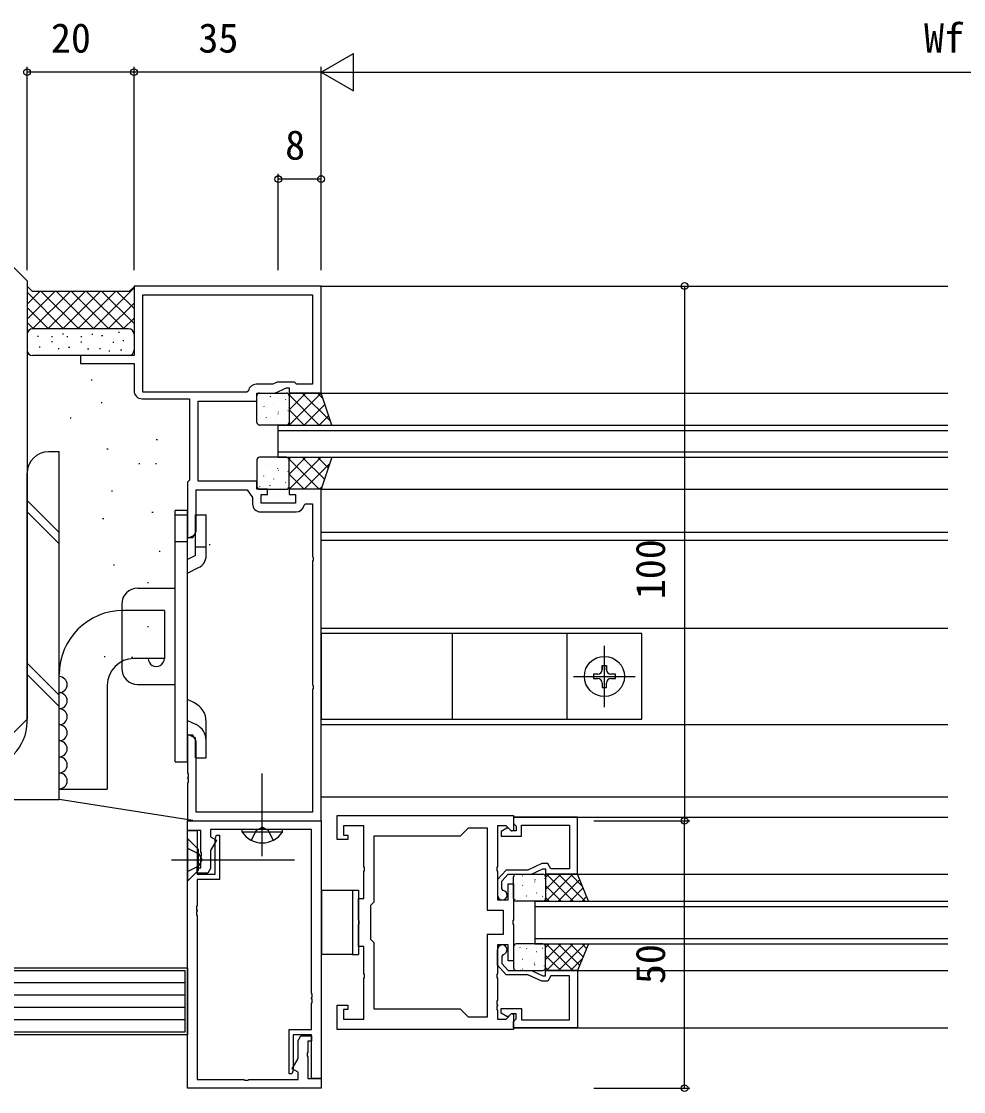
# Model space of a CAD drawing. Units: millimetres, scale not verified. Extents: x -437 to 438, y -681 to 679.
# Drawn here: x -330.3 to -154, y -547.8 to -347.7 of the extents above; entities that cross this region are included whole.
import ezdxf
from ezdxf.enums import TextEntityAlignment as Align

# ---------------------------------------------------------------- set-up
doc = ezdxf.new("R2010")
doc.units = ezdxf.units.MM
doc.header["$LTSCALE"] = 4
for name, color, linetype in [('0-2_YKK_11', 7, 'Continuous'), ('0-3_YKK_12', 2, 'Continuous'), ('0-4_YKK_13', 4, 'Continuous'), ('0-5_YKK_D', 6, 'Continuous'), ('0-7_YSS_K', 3, 'Continuous'), ('0-8_YSS_KE', 3, 'Continuous')]:
    doc.layers.add(name, color=color, linetype=linetype)
doc.styles.add('ＭＳ ゴシック', font='')
doc.styles.get('ＭＳ ゴシック').set_extended_font_data('MS Gothic')

msp = doc.modelspace()

# ---------------------------------------------------------------- linework, layer by layer
at = {"layer": '0-2_YKK_11'}
for p, q in [((-285.52, -439.43), (-278.86, -439.43)), ((-299.19, -497.2), (-274.19, -497.2)), ((-274.19, -547.2), (-299.19, -547.2))]:
    msp.add_line(p, q, dxfattribs=at)
for points in [[(-274.19, -497.2), (-274.19, -435.2), (-280.19, -435.2), (-280.19, -436.2), (-278.99, -436.2), (-278.99, -437.8), (-285.39, -437.8), (-285.39, -436.2), (-284.19, -436.2), (-284.19, -435.2), (-286.19, -435.2), (-286.19, -433.7), (-297.19, -433.7), (-297.19, -418.7), (-286.19, -418.7), (-286.19, -417.2), (-282.835, -417.2), (-280.69, -416.2), (-280.19, -416.2), (-280.19, -417.2), (-274.19, -417.2), (-274.19, -397.2), (-309.19, -397.2), (-309.19, -410.2), (-319.19, -410.2), (-319.19, -411.7), (-309.19, -411.7), (-309.19, -416.77)], [(-307.56, -398.83), (-275.82, -398.83), (-275.82, -415.57), (-278.82, -415.57), (-279.19, -415.2), (-282.403, -415.2), (-283.196, -415.57), (-286.32, -415.57)], [(-287.799, -416.82), (-288.095, -417.07), (-307.56, -417.07), (-307.56, -398.83)], [(-307.69, -418.27), (-298.82, -418.27), (-298.82, -433.502), (-299.005, -433.701), (-299.19, -433.9), (-299.19, -444.2), (-298.19, -444.2), (-297.56, -443.109), (-297.56, -435.33), (-287.99, -435.33), (-287.02, -436.716), (-287.02, -437.93)], [(-277.377, -438.155), (-277.081, -437.9), (-275.82, -437.9), (-275.82, -447.742), (-275.7, -447.925), (-275.7, -448.475), (-275.82, -448.659), (-275.82, -471.742), (-275.7, -471.925), (-275.7, -472.475), (-275.82, -472.659), (-275.82, -495.57), (-297.56, -495.57), (-297.56, -482.292), (-298.19, -481.2), (-299.19, -481.2), (-299.19, -488.242), (-299.07, -488.425), (-299.07, -488.975), (-299.19, -489.159), (-299.19, -489.242), (-299.07, -489.425), (-299.07, -489.975), (-299.19, -490.159), (-299.19, -497.2), (-274.19, -497.2)], [(-238.19, -536.2), (-271.19, -536.2), (-271.19, -531.7), (-269.19, -531.7), (-269.19, -532.5), (-269.99, -532.5), (-269.99, -534.27), (-266.19, -534.27), (-266.19, -526.659), (-266.07, -526.475), (-266.07, -525.925), (-266.19, -525.742), (-266.19, -520.7), (-267.19, -520.7), (-267.19, -516.659), (-267.07, -516.475), (-267.07, -515.925), (-267.19, -515.742), (-267.19, -511.7), (-266.19, -511.7), (-266.19, -506.659), (-266.07, -506.475), (-266.07, -505.925), (-266.19, -505.742), (-266.19, -498.13), (-269.99, -498.13), (-269.99, -499.9), (-269.19, -499.9), (-269.19, -500.7), (-271.19, -500.7), (-271.19, -496.2), (-238.19, -496.2), (-238.19, -499.001), (-238.561, -499.154), (-239.585, -498.13), (-241.19, -498.13), (-241.19, -505.742), (-241.31, -505.925), (-241.31, -506.475), (-241.19, -506.659)], [(-274.19, -497.2), (-274.19, -545.4), (-275.99, -545.4), (-275.99, -537.2), (-279.39, -537.2), (-279.39, -543.581), (-279.329, -543.726), (-279.64, -544.5), (-280.19, -544.5), (-280.19, -536.2), (-275.99, -536.2), (-275.99, -531.359), (-275.87, -531.175), (-275.87, -530.625), (-275.99, -530.442), (-275.99, -530.359), (-275.87, -530.175), (-275.87, -529.625), (-275.99, -529.442), (-275.99, -498.83), (-284.732, -498.83), (-284.915, -498.71), (-285.465, -498.71), (-285.649, -498.83), (-294.89, -498.83), (-294.89, -500.2), (-293.781, -500.841), (-294.89, -502.763), (-294.89, -506.134), (-295.39, -507), (-297.39, -507), (-297.39, -506), (-296.69, -506), (-296.69, -503.959), (-296.57, -503.775), (-296.57, -503.225), (-296.69, -503.042), (-296.69, -499), (-299.19, -499), (-299.19, -497.2)], [(-226.19, -496.5), (-238.19, -496.5), (-238.19, -497.7), (-237.89, -498), (-237.69, -498.2), (-237.69, -499.1), (-238.64, -499.1), (-239.14, -498.6), (-239.451, -498.6), (-240.49, -499.2), (-240.49, -500.1), (-236.69, -500.1), (-236.69, -498), (-227.69, -498), (-227.69, -506.2), (-231.19, -506.2), (-231.768, -505.2), (-232.912, -505.2), (-235.485, -506.4), (-239.541, -506.4), (-241.19, -508.188), (-241.19, -511.1)], [(-240.14, -510.213), (-240.39, -509.917), (-240.39, -508.5), (-239.19, -507.2), (-234.835, -507.2), (-232.69, -506.2), (-232.19, -506.2), (-232.19, -507.2), (-226.19, -507.2), (-226.19, -496.5)], [(-299.19, -547.2), (-299.19, -499), (-297.39, -499), (-297.39, -507.2), (-293.99, -507.2), (-293.99, -500.819), (-294.052, -500.675), (-293.74, -499.9), (-293.19, -499.9), (-293.19, -508.2), (-297.39, -508.2), (-297.39, -513.042), (-297.51, -513.225), (-297.51, -513.775), (-297.39, -513.959), (-297.39, -514.042), (-297.51, -514.225), (-297.51, -514.775), (-297.39, -514.959), (-297.39, -545.57), (-288.649, -545.57), (-288.465, -545.69), (-287.915, -545.69), (-287.732, -545.57), (-278.49, -545.57), (-278.49, -544.2), (-279.6, -543.56), (-278.49, -541.637), (-278.49, -538.266), (-277.99, -537.4), (-275.99, -537.4), (-275.99, -538.4), (-276.69, -538.4), (-276.69, -540.442), (-276.81, -540.625), (-276.81, -541.175), (-276.69, -541.359), (-276.69, -545.4), (-274.19, -545.4), (-274.19, -547.2)], [(-241.19, -506.659), (-241.19, -512), (-239.19, -512), (-239.19, -509), (-238.19, -509), (-238.19, -515.742), (-238.31, -515.925), (-238.31, -516.475), (-238.19, -516.659), (-238.19, -523.4), (-239.19, -523.4), (-239.19, -520.4), (-241.19, -520.4), (-241.19, -525.742), (-241.31, -525.925), (-241.31, -526.475), (-241.19, -526.659), (-241.19, -530.742), (-241.31, -530.925), (-241.31, -531.475), (-241.19, -531.659), (-241.19, -531.742), (-241.31, -531.925), (-241.31, -532.475), (-241.19, -532.659), (-241.19, -534.27), (-239.585, -534.27), (-238.561, -533.247), (-238.19, -533.4), (-238.19, -536.2)], [(-226.19, -535.9), (-238.19, -535.9), (-238.19, -534.7), (-237.89, -534.4), (-237.69, -534.2), (-237.69, -533.3), (-238.64, -533.3), (-239.14, -533.8), (-239.451, -533.8), (-240.49, -533.2), (-240.49, -532.3), (-236.69, -532.3), (-236.69, -534.4), (-227.69, -534.4), (-227.69, -526.2), (-231.19, -526.2), (-231.768, -527.2), (-232.912, -527.2), (-235.485, -526), (-239.541, -526), (-241.19, -524.213), (-241.19, -521.3)], [(-240.14, -522.188), (-240.39, -522.484), (-240.39, -523.9), (-239.19, -525.2), (-234.835, -525.2), (-232.69, -526.2), (-232.19, -526.2), (-232.19, -525.2), (-226.19, -525.2), (-226.19, -535.9)]]:
    msp.add_lwpolyline(points, dxfattribs=at)
msp.add_lwpolyline([(-248.12, -532.4), (-264.26, -532.4), (-264.26, -520.03), (-264.89, -519.4), (-264.89, -513), (-264.26, -512.37), (-264.26, -500), (-248.12, -500), (-246.62, -498.5), (-243.12, -498.5), (-243.12, -513.93), (-240.12, -513.93), (-240.12, -518.47), (-243.12, -518.47), (-243.12, -533.9), (-246.62, -533.9)], close=True, dxfattribs=at)
for centre, radius, start, end in [((-286.32, -417.07), 1.5, 90.00001, 170.40592), ((-307.69, -416.77), 1.5, 180.00001, 269.99999), ((-285.52, -437.93), 1.5, 180.00001, 269.99999), ((-278.86, -437.93), 1.5, 270, 351.37307), ((-240.29, -511.1), 0.9, 180, 80.40594), ((-240.29, -521.3), 0.9, 279.59406, 180)]:
    msp.add_arc(centre, radius, start, end, dxfattribs=at)
at = {"layer": '0-3_YKK_12'}
for p, q in [((-274.19, -397.2), (-156.94, -397.2)), ((-274.19, -417.2), (-156.94, -417.2)), ((-282.19, -429.2), (-282.19, -423.2)), ((-282.19, -423.2), (-156.94, -423.2)), ((-282.19, -424.2), (-156.94, -424.2)), ((-282.19, -428.2), (-156.94, -428.2)), ((-282.19, -429.2), (-156.94, -429.2)), ((-274.19, -435.2), (-156.94, -435.2)), ((-274.19, -443.2), (-156.94, -443.2)), ((-274.19, -444.7), (-156.94, -444.7)), ((-274.19, -461.2), (-156.94, -461.2)), ((-274.19, -479.2), (-156.94, -479.2)), ((-274.19, -492.7), (-156.94, -492.7)), ((-238.19, -496.5), (-156.94, -496.5)), ((-226.19, -507.2), (-156.94, -507.2)), ((-234.19, -512.2), (-234.19, -520.2)), ((-234.19, -512.2), (-156.94, -512.2)), ((-234.19, -513.2), (-156.94, -513.2)), ((-234.19, -519.2), (-156.94, -519.2)), ((-234.19, -520.2), (-156.94, -520.2)), ((-226.19, -525.2), (-156.94, -525.2)), ((-238.19, -535.9), (-156.94, -535.9))]:
    msp.add_line(p, q, dxfattribs=at)
at = {"layer": '0-4_YKK_13'}
for p, q in [((-286.19, -422.7), (-286.19, -417.7)), ((-285.69, -417.2), (-280.69, -417.2)), ((-285.627, -417.645), (-285.651, -417.688)), ((-283.682, -417.837), (-283.77, -417.883)), ((-282.268, -418.008), (-282.275, -418.015)), ((-280.19, -417.544), (-279.847, -417.2)), ((-280.19, -420.372), (-277.019, -417.2)), ((-280.19, -423.2), (-274.19, -417.2)), ((-274.534, -423.2), (-280.19, -417.544)), ((-280.19, -417.7), (-280.19, -422.7)), ((-272.433, -422.473), (-277.705, -417.2)), ((-273.847, -418.23), (-274.877, -417.2)), ((-284.892, -419.669), (-284.916, -419.713)), ((-284.473, -419.983), (-284.48, -419.99)), ((-283.003, -419.078), (-283.027, -419.122)), ((-280.811, -418.435), (-280.835, -418.479)), ((-280.285, -419.828), (-280.293, -419.834)), ((-277.362, -423.2), (-273.483, -419.322)), ((-284.46, -421.746), (-284.484, -421.79)), ((-282.453, -421.769), (-282.46, -421.776)), ((-282.269, -421.103), (-282.292, -421.147)), ((-282.157, -420.726), (-282.246, -420.773)), ((-280.379, -420.512), (-280.403, -420.555)), ((-277.362, -423.2), (-280.19, -420.372)), ((-274.534, -423.2), (-272.776, -421.443)), ((-280.69, -423.2), (-285.69, -423.2)), ((-281.836, -423.179), (-281.848, -423.2)), ((-286.19, -429.7), (-286.19, -434.7)), ((-280.69, -429.2), (-285.69, -429.2)), ((-281.836, -429.221), (-281.848, -429.2)), ((-280.19, -429.544), (-279.847, -429.2)), ((-280.19, -432.372), (-277.019, -429.2)), ((-280.19, -435.2), (-274.19, -429.2)), ((-274.534, -435.2), (-280.19, -429.544)), ((-280.19, -434.7), (-280.19, -429.7)), ((-273.569, -433.336), (-277.705, -429.2)), ((-272.862, -431.215), (-274.877, -429.2)), ((-284.46, -430.655), (-284.484, -430.611)), ((-282.453, -430.632), (-282.46, -430.625)), ((-282.269, -431.298), (-282.292, -431.254)), ((-282.157, -431.675), (-282.246, -431.628)), ((-280.379, -431.889), (-280.403, -431.845)), ((-277.362, -435.2), (-272.605, -430.443)), ((-284.892, -432.731), (-284.916, -432.688)), ((-284.473, -432.418), (-284.48, -432.411)), ((-283.003, -433.323), (-283.027, -433.279)), ((-280.811, -433.966), (-280.835, -433.922)), ((-280.285, -432.573), (-280.293, -432.567)), ((-277.362, -435.2), (-280.19, -432.372)), ((-285.69, -435.2), (-280.69, -435.2)), ((-285.627, -434.756), (-285.651, -434.712)), ((-283.682, -434.564), (-283.77, -434.518)), ((-282.268, -434.393), (-282.275, -434.386)), ((-274.534, -435.2), (-274.019, -434.686)), ((-301.49, -486.2), (-301.49, -439.2)), ((-299.19, -439.2), (-301.49, -439.2)), ((-301.49, -439.95), (-299.19, -439.95)), ((-299.19, -486.2), (-299.19, -439.2)), ((-295.69, -447.605), (-295.69, -439.95)), ((-297.69, -443.7), (-299.19, -444.425)), ((-301.49, -444.949), (-299.19, -444.949)), ((-297.69, -445.95), (-295.69, -445.95)), ((-297.69, -447.586), (-299.19, -448.31)), ((-299.19, -450.864), (-297.103, -449.856)), ((-308.49, -453.7), (-301.49, -453.7)), ((-311.49, -456.7), (-311.49, -468.7)), ((-249.69, -462.2), (-249.69, -478.2)), ((-228.19, -462.2), (-228.19, -478.2)), ((-221.19, -475.95), (-221.19, -464.45)), ((-221.6, -468.15), (-221.6, -468.97)), ((-220.78, -468.97), (-220.78, -468.15)), ((-226.94, -470.2), (-215.44, -470.2)), ((-308.49, -471.7), (-301.49, -471.7)), ((-219.96, -470.61), (-219.14, -470.61)), ((-297.887, -475.166), (-299.19, -474.537)), ((-299.19, -478.422), (-297.556, -479.211)), ((-295.69, -485.45), (-295.69, -478.666)), ((-299.19, -480.976), (-297.69, -481.7)), ((-297.69, -485.45), (-297.69, -481.7)), ((-301.49, -486.2), (-299.19, -486.2)), ((-297.69, -485.45), (-295.69, -485.45)), ((-285.19, -503.83), (-285.19, -488.33)), ((-281.44, -498.83), (-288.94, -498.83)), ((-281.44, -499.339), (-281.44, -498.83)), ((-299.19, -500.5), (-299.19, -508.5)), ((-297.19, -502.5), (-297.19, -506.5)), ((-302.19, -504.5), (-279.19, -504.501)), ((-299.19, -508.5), (-297.19, -506.5)), ((-238.19, -511.7), (-238.19, -507.7)), ((-237.69, -507.2), (-232.69, -507.2)), ((-236.909, -507.2), (-236.916, -507.213)), ((-236.473, -507.483), (-236.48, -507.49)), ((-234.157, -508.226), (-234.246, -508.273)), ((-232.379, -508.012), (-232.403, -508.055)), ((-229.356, -507.2), (-232.19, -510.035)), ((-231.601, -507.2), (-232.19, -507.79)), ((-232.19, -507.7), (-232.19, -511.7)), ((-227.111, -507.2), (-232.111, -512.2)), ((-227.034, -512.2), (-232.034, -507.2)), ((-225.812, -508.146), (-229.866, -512.2)), ((-224.789, -512.2), (-229.789, -507.2)), ((-225.288, -509.456), (-227.543, -507.2)), ((-268.33, -510.2), (-267.19, -510.2)), ((-267.19, -510.2), (-267.19, -522.2)), ((-236.46, -509.246), (-236.484, -509.29)), ((-234.453, -509.269), (-234.46, -509.276)), ((-234.269, -508.603), (-234.292, -508.647)), ((-229.279, -512.2), (-232.19, -509.289)), ((-225.17, -509.75), (-227.621, -512.2)), ((-237.918, -511.914), (-237.942, -511.958)), ((-232.69, -512.2), (-237.69, -512.2)), ((-236.918, -511.478), (-236.926, -511.484)), ((-235.726, -511.271), (-235.75, -511.315)), ((-233.836, -510.679), (-233.86, -510.723)), ((-232.731, -511.322), (-232.738, -511.329)), ((-231.524, -512.2), (-232.19, -511.534)), ((-224.529, -511.354), (-225.376, -512.2)), ((-232.69, -520.2), (-237.69, -520.2)), ((-229.279, -520.2), (-232.19, -523.112)), ((-231.524, -520.2), (-232.19, -520.867)), ((-227.111, -525.2), (-232.111, -520.2)), ((-227.034, -520.2), (-232.034, -525.2)), ((-225.812, -524.254), (-229.866, -520.2)), ((-224.789, -520.2), (-229.789, -525.2)), ((-225.17, -522.651), (-227.621, -520.2)), ((-224.529, -521.047), (-225.376, -520.2)), ((-268.33, -522.2), (-267.19, -522.2)), ((-238.19, -520.7), (-238.19, -524.7)), ((-237.918, -520.487), (-237.942, -520.443)), ((-236.918, -520.923), (-236.926, -520.917)), ((-235.726, -521.13), (-235.75, -521.086)), ((-233.836, -521.721), (-233.86, -521.678)), ((-232.731, -521.079), (-232.738, -521.072)), ((-232.19, -524.7), (-232.19, -520.7)), ((-236.46, -523.155), (-236.484, -523.111)), ((-234.453, -523.132), (-234.46, -523.125)), ((-234.269, -523.798), (-234.292, -523.754)), ((-234.157, -524.175), (-234.246, -524.128)), ((-229.356, -525.2), (-232.19, -522.366)), ((-225.288, -522.945), (-227.543, -525.2)), ((-237.69, -525.2), (-232.69, -525.2)), ((-236.909, -525.2), (-236.916, -525.188)), ((-236.473, -524.918), (-236.48, -524.911)), ((-232.379, -524.389), (-232.403, -524.345)), ((-231.601, -525.2), (-232.19, -524.611))]:
    msp.add_line(p, q, dxfattribs=at)
for points in [[(-272.19, -423.2), (-274.19, -417.2), (-280.19, -417.2), (-280.19, -423.2)], [(-272.19, -429.2), (-274.19, -435.2), (-280.19, -435.2), (-280.19, -429.2)], [(-274.19, -478.2), (-214.19, -478.2), (-214.19, -462.2), (-274.19, -462.2)], [(-224.19, -512.2), (-226.19, -507.2), (-232.19, -507.2), (-232.19, -512.2)], [(-274.03, -522.2), (-274.03, -510.2), (-268.33, -510.2), (-268.33, -522.2)], [(-224.19, -520.2), (-226.19, -525.2), (-232.19, -525.2), (-232.19, -520.2)]]:
    msp.add_lwpolyline(points, close=True, dxfattribs=at)
for points in [[(-297.69, -447.586), (-297.69, -439.95), (-295.69, -439.95)], [(-221.6, -468.97), (-221.6, -468.15), (-220.78, -468.15), (-220.78, -468.97)], [(-222.42, -469.79), (-223.24, -469.79), (-223.24, -470.61), (-222.42, -470.61)], [(-219.14, -470.61), (-219.14, -469.79), (-219.96, -469.79)], [(-221.6, -471.43), (-221.6, -472.25), (-220.78, -472.25), (-220.78, -471.43)], [(-281.44, -499.339), (-288.94, -499.339), (-288.94, -498.83)], [(-287.24, -500.84), (-286.335, -498.984), (-285.19, -498.375)], [(-283.14, -500.84), (-284.045, -498.984), (-285.19, -498.375)], [(-299.19, -500.5), (-297.19, -502.5), (-297.19, -506.5)], [(-299.19, -502.3), (-297.038, -503.35), (-296.426, -504.5)], [(-299.19, -506.7), (-297.038, -505.65), (-296.426, -504.5)]]:
    msp.add_lwpolyline(points, dxfattribs=at)
msp.add_circle((-221.19, -470.2), 3.75, dxfattribs=at)
for centre, radius, start, end in [((-285.69, -417.7), 0.5, 90, 180), ((-280.69, -417.7), 0.5, 0, 90), ((-285.69, -422.7), 0.5, 180, 270), ((-280.69, -422.7), 0.5, 270, 0), ((-285.69, -429.7), 0.5, 90, 180), ((-280.69, -429.7), 0.5, 0, 90), ((-285.69, -434.7), 0.5, 180, 270), ((-280.69, -434.7), 0.5, 270, 0), ((-298.19, -447.605), 2.5, 295.76926, 0), ((-308.49, -456.7), 3, 90, 180), ((-308.49, -468.7), 3, 180, 270), ((-222.42, -468.97), 0.82, 270, 0), ((-219.96, -468.97), 0.82, 180, 270), ((-222.42, -471.43), 0.82, 0, 90), ((-219.96, -471.43), 0.82, 90, 180), ((-299.577, -478.666), 3.886, 0, 64.23074), ((-298.99, -482.183), 3.3, 0, 64.23074), ((-285.19, -496.804), 4.527, 214.06671, 325.93329), ((-237.69, -507.7), 0.5, 90, 180), ((-232.69, -507.7), 0.5, 0, 90), ((-237.69, -511.7), 0.5, 180, 270), ((-232.69, -511.7), 0.5, 270, 0), ((-237.69, -520.7), 0.5, 90, 180), ((-232.69, -520.7), 0.5, 0, 90), ((-237.69, -524.7), 0.5, 180, 270), ((-232.69, -524.7), 0.5, 270, 0)]:
    msp.add_arc(centre, radius, start, end, dxfattribs=at)
at = {"layer": '0-5_YKK_D'}
for p, q in [((-274.19, -357.2), (-268.128, -353.7)), ((-268.128, -360.7), (-268.128, -353.7)), ((-329.19, -394.2), (-329.19, -356.2)), ((-309.19, -394.2), (-309.19, -356.2)), ((-309.19, -394.2), (-309.19, -356.2)), ((-274.19, -394.2), (-274.19, -356.2)), ((-274.19, -394.2), (-274.19, -356.2)), ((-309.19, -357.2), (-329.19, -357.2)), ((-274.19, -357.2), (-309.19, -357.2)), ((-274.19, -357.2), (-268.128, -360.7)), ((-274.19, -357.2), (-262.066, -357.2)), ((-267.19, -357.2), (-43.69, -357.2)), ((-282.19, -394.2), (-282.19, -376.2)), ((-274.19, -394.2), (-274.19, -376.2)), ((-274.19, -377.2), (-282.19, -377.2)), ((-223.19, -397.2), (-205.19, -397.2)), ((-206.19, -397.2), (-206.19, -497.2)), ((-223.19, -497.2), (-205.19, -497.2)), ((-223.19, -497.2), (-205.19, -497.2)), ((-206.19, -547.2), (-206.19, -497.2)), ((-223.19, -547.2), (-205.19, -547.2))]:
    msp.add_line(p, q, dxfattribs=at)
for centre in [(-329.19, -357.2), (-309.19, -357.2), (-309.19, -357.2), (-282.19, -377.2), (-274.19, -377.2), (-206.19, -397.2), (-206.19, -497.2), (-206.19, -497.2), (-206.19, -547.2)]:
    msp.add_circle(centre, 0.637, dxfattribs=at)
at = {"layer": '0-7_YSS_K'}
for p, q in [((-323.989, -398.2), (-329.19, -403.401)), ((-326.818, -398.2), (-329.19, -400.573)), ((-321.161, -398.2), (-328.161, -405.2)), ((-319.533, -405.2), (-326.531, -398.203)), ((-318.332, -398.2), (-325.332, -405.2)), ((-316.705, -405.2), (-323.705, -398.2)), ((-315.504, -398.2), (-322.504, -405.2)), ((-313.877, -405.2), (-320.877, -398.2)), ((-312.676, -398.2), (-319.676, -405.2)), ((-311.048, -405.2), (-318.048, -398.2)), ((-309.19, -397.544), (-316.847, -405.2)), ((-309.19, -404.23), (-315.22, -398.2)), ((-309.19, -401.401), (-312.391, -398.2)), ((-322.362, -405.2), (-329.19, -398.372)), ((-325.19, -405.2), (-329.19, -401.2)), ((-309.19, -400.372), (-314.019, -405.2)), ((-328.019, -405.2), (-329.19, -404.029)), ((-309.19, -403.2), (-311.19, -405.2)), ((-329.19, -406.2), (-329.19, -409.2)), ((-310.19, -405.2), (-328.19, -405.2)), ((-322.386, -406.177), (-322.586, -406.177)), ((-316.891, -406.229), (-317.091, -406.229)), ((-311.906, -405.902), (-312.106, -405.902)), ((-309.19, -406.2), (-309.19, -409.2)), ((-327.044, -406.626), (-327.244, -406.626)), ((-324.429, -406.667), (-324.629, -406.667)), ((-324.429, -407.648), (-324.629, -407.648)), ((-321.549, -406.678), (-321.749, -406.678)), ((-318.934, -406.719), (-319.134, -406.719)), ((-318.934, -407.7), (-319.134, -407.7)), ((-315.053, -406.515), (-315.253, -406.515)), ((-312.969, -407.782), (-313.169, -407.782)), ((-311.089, -407.414), (-311.289, -407.414)), ((-310.39, -410.2), (-328.19, -410.2)), ((-326.717, -408.629), (-326.917, -408.629)), ((-323.162, -408.955), (-323.362, -408.955)), ((-321.223, -408.681), (-321.423, -408.681)), ((-317.668, -409.008), (-317.868, -409.008)), ((-315.461, -408.926), (-315.661, -408.926)), ((-313.704, -409.375), (-313.904, -409.375)), ((-311.498, -409.171), (-311.698, -409.171)), ((-317.231, -414.759), (-317.031, -414.759)), ((-315.332, -418.965), (-315.132, -418.965)), ((-321.165, -421.814), (-320.965, -421.814)), ((-305.021, -425.884), (-304.821, -425.884)), ((-314.246, -427.648), (-314.046, -427.648)), ((-329.19, -478.7), (-329.19, -432.2)), ((-308.277, -430.361), (-308.077, -430.361)), ((-305.156, -430.361), (-304.956, -430.361)), ((-313.432, -435.517), (-313.232, -435.517)), ((-329.19, -437.3), (-323.19, -443.3)), ((-329.19, -439.421), (-323.19, -445.421)), ((-305.835, -439.451), (-305.635, -439.451)), ((-315.06, -440.672), (-314.86, -440.672)), ((-295.117, -445.556), (-294.917, -445.556)), ((-304.478, -446.777), (-304.278, -446.777)), ((-313.025, -449.355), (-312.825, -449.355)), ((-306.649, -452.611), (-306.449, -452.611)), ((-303.517, -457.856), (-311.228, -457.856)), ((-303.517, -457.856), (-303.517, -466.856)), ((-306.649, -460.887), (-306.449, -460.887)), ((-329.19, -467.706), (-323.19, -473.706)), ((-314.789, -466.449), (-314.589, -466.449)), ((-309.634, -466.585), (-309.434, -466.585)), ((-303.517, -466.856), (-309.214, -466.856)), ((-329.19, -469.827), (-323.19, -475.827)), ((-323.19, -491.294), (-323.19, -469.856)), ((-314.19, -471.856), (-314.19, -491.294)), ((-323.19, -491.294), (-314.19, -491.294)), ((-388.19, -493.2), (-323.19, -493.2)), ((-298.19, -497.133), (-323.19, -493.2)), ((-299.69, -527.5), (-411.7, -527.5)), ((-299.69, -529.8), (-411.7, -529.8)), ((-299.69, -532.1), (-411.7, -532.1)), ((-299.69, -534.4), (-411.7, -534.4))]:
    msp.add_line(p, q, dxfattribs=at)
for points in [[(-323.19, -493.2), (-323.19, -428.2), (-325.19, -428.2)], [(-411.7, -524.7), (-299.19, -524.7), (-299.19, -537.2), (-411.7, -537.2)], [(-411.7, -525.2), (-299.69, -525.2), (-299.69, -536.7), (-411.7, -536.7)]]:
    msp.add_lwpolyline(points, dxfattribs=at)
for centre, radius, start, end in [((-328.19, -406.2), 1, 90, 180), ((-310.19, -406.2), 1, 0, 90), ((-328.19, -409.2), 1, 180, 270), ((-310.19, -409.2), 1, 270, 0), ((-325.19, -432.2), 4, 90, 180), ((-311.19, -469.856), 12, 90.00067, 180), ((-309.19, -471.856), 5, 90.00067, 180), ((-305.017, -466.856), 1.5, 180, 0.00133), ((-323.19, -471.742), 1.5, 270, 90), ((-323.19, -474.742), 1.5, 270, 90), ((-323.19, -477.742), 1.5, 270, 90), ((-337.69, -478.7), 8.5, 270, 0), ((-323.19, -480.742), 1.5, 270, 90), ((-323.19, -483.742), 1.5, 270, 90), ((-323.19, -486.742), 1.5, 270, 90), ((-323.19, -489.742), 1.5, 270, 90)]:
    msp.add_arc(centre, radius, start, end, dxfattribs=at)
at = {"layer": '0-8_YSS_KE'}
for p, q in [((-329.19, -396.2), (-338.19, -387.2)), ((-329.19, -396.2), (-329.19, -478.2)), ((-329.19, -397.2), (-328.172, -398.205)), ((-310.027, -398.2), (-328.176, -398.2)), ((-309.102, -397.288), (-310.011, -398.185)), ((-329.19, -478.2), (-338.19, -487.2))]:
    msp.add_line(p, q, dxfattribs=at)

# ---------------------------------------------------------------- texts
at = {"layer": '0-5_YKK_D', "style": 'ＭＳ ゴシック'}
for s, p in [('20', (-324.73, -355.2)), ('35', (-297.145, -355.2)), ('Wf', (-161.385, -355.2)), ('8', (-280.918, -375.2))]:
    msp.add_text(s, height=5.499, dxfattribs=at).set_placement(p, align=Align.BOTTOM_LEFT)
for s, p in [('100', (-208.19, -455.766)), ('50', (-208.19, -527.74))]:
    msp.add_text(s, height=5.499, rotation=90, dxfattribs=at).set_placement(p, align=Align.BOTTOM_LEFT)

doc.saveas('drawing.dxf')
